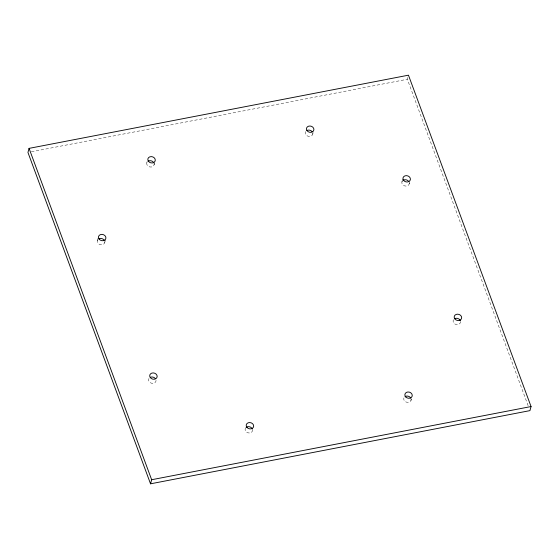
<?xml version="1.0" encoding="UTF-8"?>
<svg xmlns="http://www.w3.org/2000/svg" width="559" height="559" viewBox="0 0 559 559"><rect width="100%" height="100%" fill="white"/><g stroke="black" fill="none" stroke-linecap="round" stroke-linejoin="round"><path stroke-width="0.42" stroke-dasharray="2.79 2.1" d="M97.42 240.684L98.084 238.232M104.729 242.599L105.616 239.336M146.786 162.907L147.234 161.278M154.095 164.828L154.766 162.383M312.719 134.23L313.159 132.602M528.129 405.715L407.35 79.266L408.461 75.185M401.914 181.948L402.801 178.684M409.223 183.862L409.887 181.416M410.942 400.544L411.382 398.916M31.374 151.789L407.35 79.266M409.3 183.045A3.78 3.13 15.2 0 1 404.786 185.937A3.78 3.13 15.2 0 1 402.242 181.193M411.096 398.937A3.745 3.109 15.2 0 1 407.155 402.312A3.745 3.109 15.2 0 1 403.954 397.875M252.563 429.948A3.78 3.13 15.2 0 1 248.049 432.841A3.78 3.13 15.2 0 1 245.499 428.096M153.998 163.179A3.78 3.13 15.2 0 1 149.658 166.903A3.78 3.13 15.2 0 1 147.667 161.523M312.795 133.412A3.78 3.13 15.2 0 1 308.282 136.305A3.78 3.13 15.2 0 1 305.738 131.561M104.806 241.781A3.78 3.13 15.2 0 1 100.292 244.674A3.78 3.13 15.2 0 1 97.741 239.93M156.059 380.316A3.78 3.13 15.2 0 1 151.538 383.208A3.78 3.13 15.2 0 1 148.994 378.464M460.553 321.579A3.78 3.13 15.2 0 1 456.039 324.472A3.78 3.13 15.2 0 1 453.489 319.727"/><path stroke-width="0.84" d="M29.061 148.373L27.95 152.453L150.539 483.814L529.939 410.627L531.05 406.547L408.461 75.185L29.061 148.373L151.65 479.734L150.539 483.814M151.65 479.734L531.05 406.547M403.535 180.082A3.78 3.13 15.2 0 1 408.706 181.437M246.058 427.46A3.78 3.13 15.2 0 1 252.388 429.123M405.044 396.624A3.745 3.109 15.2 0 1 410.795 398.134M150.294 377.353A3.78 3.13 15.2 0 1 155.465 378.709M307.031 130.45A3.78 3.13 15.2 0 1 312.202 131.805M454.788 318.616A3.78 3.13 15.2 0 1 460.378 320.754M148.415 161.048A3.78 3.13 15.2 0 1 153.578 162.403M99.041 238.819A3.78 3.13 15.2 0 1 104.212 240.174M403.535 180.291A3.78 3.13 15.2 0 0 410.006 180.536A3.78 3.13 15.2 0 0 406.484 175.645A3.78 3.13 15.2 0 0 403.535 180.291M405.736 396.939A3.745 3.109 15.2 0 0 412.046 396.464A3.745 3.109 15.2 0 0 407.888 391.992A3.745 3.109 15.2 0 0 405.736 396.939M246.798 427.195A3.78 3.13 15.2 0 0 253.262 427.439A3.78 3.13 15.2 0 0 249.747 422.548A3.78 3.13 15.2 0 0 246.798 427.195M150.294 377.563A3.78 3.13 15.2 0 0 156.758 377.807A3.78 3.13 15.2 0 0 153.243 372.916A3.78 3.13 15.2 0 0 150.294 377.563M99.041 239.028A3.78 3.13 15.2 0 0 105.511 239.273A3.78 3.13 15.2 0 0 101.99 234.382A3.78 3.13 15.2 0 0 99.041 239.028M454.788 318.826A3.78 3.13 15.2 0 0 461.259 319.07A3.78 3.13 15.2 0 0 457.737 314.179A3.78 3.13 15.2 0 0 454.788 318.826M148.415 161.258A3.78 3.13 15.2 0 0 154.878 161.502A3.78 3.13 15.2 0 0 151.363 156.611A3.78 3.13 15.2 0 0 148.415 161.258M307.031 130.659A3.78 3.13 15.2 0 0 313.501 130.904A3.78 3.13 15.2 0 0 309.979 126.013A3.78 3.13 15.2 0 0 307.031 130.659"/></g></svg>
